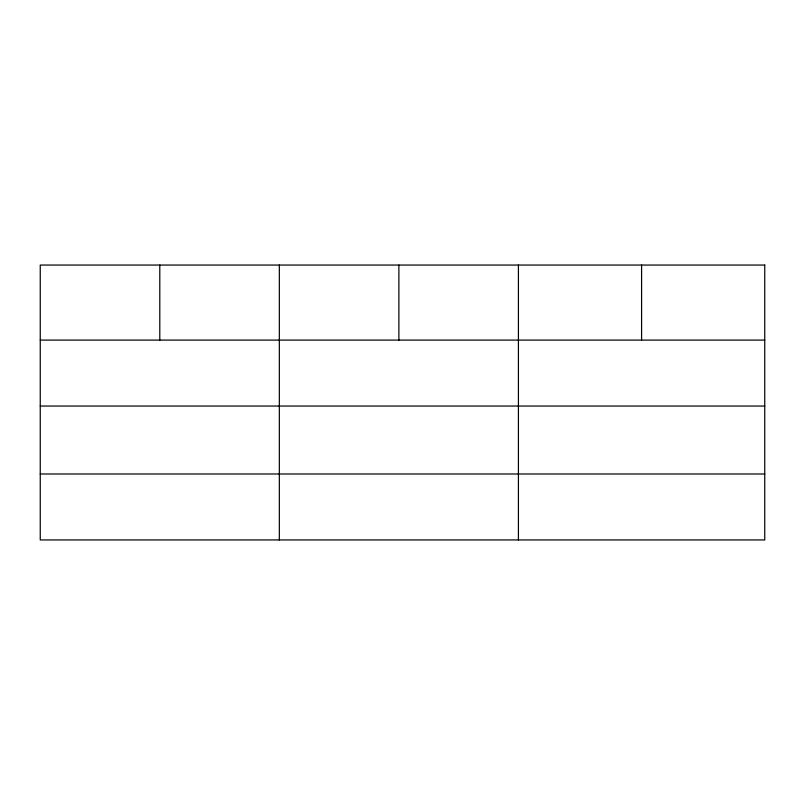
<?xml version="1.0" encoding="UTF-8"?>
<svg xmlns="http://www.w3.org/2000/svg" width="805" height="805" viewBox="0 0 805 805"><rect width="100%" height="100%" fill="white"/><g stroke="black" fill="none" stroke-linecap="round" stroke-linejoin="round"><path stroke-width="1.21" d="M40.25 340.092L764.75 340.092M40.25 406.042L764.75 406.042M40.25 473.994L764.75 473.994M641.585 265.056L641.585 340.092M518.42 265.056L518.42 539.944M398.877 265.056L398.877 340.092M279.335 265.056L279.335 539.944M159.793 265.056L159.793 340.092M764.75 265.056L40.25 265.056L40.25 539.944L764.75 539.944L764.75 265.056"/></g></svg>
